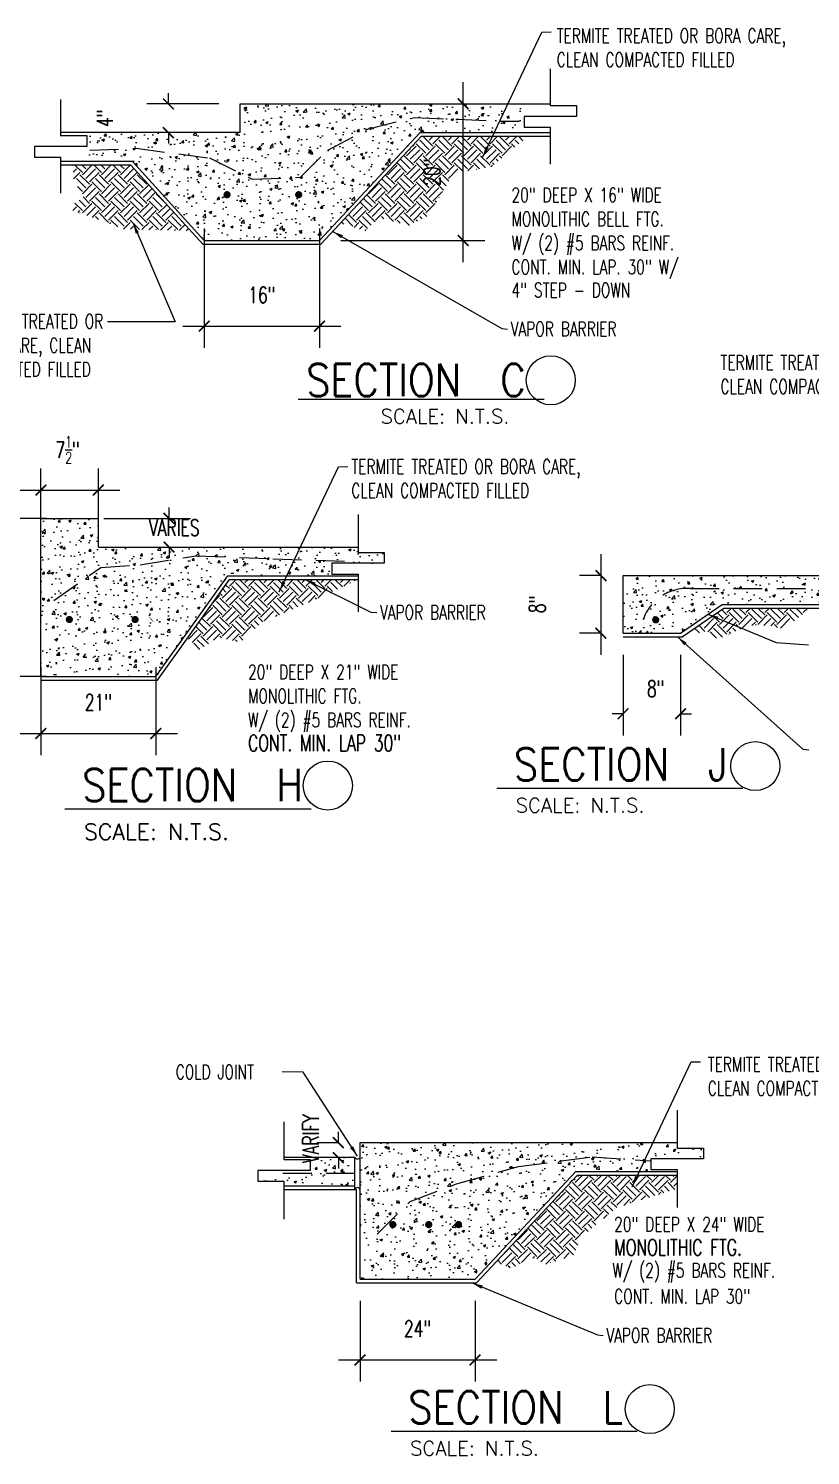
# Model space of a CAD drawing. Header units: inches. Extents: x -25328 to 8149, y -5530 to 4336.
# Drawn here: x -988.9 to -771.5, y 978.8 to 1375.5 of the extents above; entities that cross this region are included whole.
import ezdxf

# ---------------------------------------------------------------- set-up
doc = ezdxf.new("R2010")
doc.units = ezdxf.units.IN
doc.header["$LTSCALE"] = 16
doc.header["$MEASUREMENT"] = 0
doc.linetypes.add('DASHED', pattern=[0.75, 0.5, -0.25])
doc.layers.get('0').update_dxf_attribs({"linetype": 'CONTINUOUS'})
doc.layers.get('DEFPOINTS').update_dxf_attribs({"linetype": 'CONTINUOUS'})
for name, color, linetype in [('BLDG', 1, 'CONTINUOUS'), ('CONC', 3, 'CONTINUOUS'), ('DETREF', 5, 'CONTINUOUS'), ('DIMS', 5, 'CONTINUOUS'), ('HATCH', 8, 'CONTINUOUS'), ('TEXT', 11, 'CONTINUOUS'), ('TEXT ROOM', 3, 'CONTINUOUS')]:
    doc.layers.add(name, color=color, linetype=linetype)
doc.styles.add('PAYTAS RM', font='romans.shx', dxfattribs={"width": 0.7, "height": 4.5})
doc.styles.add('PAYTS NOTES', font='romans.shx', dxfattribs={"width": 0.7, "height": 4.5})
doc.dimstyles.new('DIM- PAYTAS', dxfattribs={"dimscale": 48, "dimtxt": 0.1, "dimasz": 0.0625, "dimexe": 0.125, "dimexo": 0.125, "dimgap": 0.125, "dimtad": 1, "dimdec": 1, "dimzin": 3, "dimdsep": 46, "dimlunit": 4, "dimtxsty": 'PAYTAS RM', "dimblk": 'ARCHTICK', "dimcen": 0.09, "dimdle": 0.125, "dimclrd": 5, "dimclre": 5, "dimclrt": 11, "dimadec": 0, "dimazin": 0, "dimtfac": 1, "dimtdec": 1, "dimtofl": 0, "dimtmove": 2, "dimatfit": 3, "dimfxl": 0, "dimfrac": 2, "dimtolj": 1, "dimtzin": 3, "dimarcsym": 0})
pattern_1 = [(50, (10731.511, 3370.196), (7.1726018, -0.6275213), [0.75, -8.25]), (355, (10731.511, 3370.196), (-1.3875133, 7.5219213), [0.6, -6.6]), (100.4514, (10732.1085, 3370.1436), (5.785094, 6.8943954), [0.637402, -7.011421]), (46.1842, (10731.511, 3372.196), (10.6724105, -1.65519), [1.125, -12.375]), (96.6356, (10732.4, 3372.058), (9.346627, 9.741179), [0.956103, -10.51713]), (351.1842, (10731.511, 3372.196), (9.346619, 9.741186), [0.9, -9.9]), (21, (10732.511, 3371.696), (5.9690705, -4.026189), [0.75, -8.25]), (326, (10732.511, 3371.696), (2.4331533, 7.2515005), [0.6, -6.6]), (71.4514, (10733.008, 3371.3604), (8.4022263, 3.225305), [0.637402, -7.011421]), (37.5, (10731.5108, 3370.1959), (0.12159855, 3.32893854), [0, -6.52, 0, -6.7, 0, -6.625]), (7.5, (10731.511, 3370.196), (2.6306954, 3.9441171), [0, -3.82, 0, -6.37, 0, -2.525]), (327.5, (10729.2808, 3370.196), (5.33822436, -0.2255487), [0, -2.5, 0, -7.8, 0, -10.35]), (317.5, (10728.281, 3370.196), (5.8318617, 1.0010498), [0, -3.25, 0, -5.18, 0, -7.35])]

# ---------------------------------------------------------------- blocks, each defined once
blk = doc.blocks.new('_ArchTick')
at = {"color": 0, "linetype": 'ByBlock', "const_width": 0.15}
blk.add_lwpolyline([(-0.5, -0.5), (0.5, 0.5)], dxfattribs=at)
blk = doc.blocks.new('*D52')
at = {"layer": 'DEFPOINTS', "color": 0, "transparency": 16777216}
for p in [(-977.92, 1239.34), (-1008.64, 1195.34), (-977.92, 1195.34)]:
    blk.add_point(p, dxfattribs=at)
at = {"layer": 'DIMS', "color": 5, "lineweight": -2, "transparency": 16777216}
for p, q in [((-1008.64, 1245.34), (-1008.64, 1189.34)), ((-983.92, 1239.34), (-1014.64, 1239.34)), ((-983.92, 1195.34), (-1014.64, 1195.34))]:
    blk.add_line(p, q, dxfattribs=at)
at = {"layer": 'DIMS', "color": 5, "lineweight": -2, "transparency": 16777216, "xscale": 3, "yscale": 3, "zscale": 3}
for p, rotation in [((-1008.64, 1239.34), 90), ((-1008.64, 1195.34), 270)]:
    blk.add_blockref('_ArchTick', p, dxfattribs=dict(at, rotation=rotation))
at = {"layer": 'DIMS', "color": 11, "transparency": 16777216, "insert": (-1017.32, 1217.34), "char_height": 4.5, "attachment_point": 5, "rotation": 90, "style": 'PAYTAS RM'}
blk.add_mtext('\\A1;20"', dxfattribs=at)
blk = doc.blocks.new('*D53')
at = {"layer": 'DEFPOINTS', "color": 0, "transparency": 16777216}
for p in [(-985.49, 1203.94), (-953.49, 1203.94), (-953.49, 1179.52)]:
    blk.add_point(p, dxfattribs=at)
at = {"layer": 'DIMS', "color": 5, "lineweight": -2, "transparency": 16777216}
for p, q in [((-985.49, 1197.94), (-985.49, 1173.52)), ((-953.49, 1197.94), (-953.49, 1173.52)), ((-991.49, 1179.52), (-947.49, 1179.52))]:
    blk.add_line(p, q, dxfattribs=at)
at = {"layer": 'DIMS', "color": 5, "lineweight": -2, "transparency": 16777216, "xscale": 3, "yscale": 3, "zscale": 3, "rotation": 180}
blk.add_blockref('_ArchTick', (-985.49, 1179.52), dxfattribs=at)
at = {"layer": 'DIMS', "color": 5, "lineweight": -2, "transparency": 16777216, "xscale": 3, "yscale": 3, "zscale": 3}
blk.add_blockref('_ArchTick', (-953.49, 1179.52), dxfattribs=at)
at = {"layer": 'DIMS', "color": 11, "transparency": 16777216, "insert": (-969.49, 1188.2), "char_height": 4.5, "attachment_point": 5, "style": 'PAYTAS RM'}
blk.add_mtext('\\A1;21"', dxfattribs=at)
blk = doc.blocks.new('*D54')
at = {"layer": 'DEFPOINTS', "color": 0, "transparency": 16777216}
for p in [(-969.49, 1247.21), (-985.49, 1231.05), (-969.49, 1231.05)]:
    blk.add_point(p, dxfattribs=at)
at = {"layer": 'DIMS', "color": 5, "lineweight": -2, "transparency": 16777216}
for p, q in [((-985.49, 1237.05), (-985.49, 1253.21)), ((-969.49, 1237.05), (-969.49, 1253.21)), ((-991.49, 1247.21), (-963.49, 1247.21))]:
    blk.add_line(p, q, dxfattribs=at)
at = {"layer": 'DIMS', "color": 5, "lineweight": -2, "transparency": 16777216, "xscale": 3, "yscale": 3, "zscale": 3, "rotation": 180}
blk.add_blockref('_ArchTick', (-985.49, 1247.21), dxfattribs=at)
at = {"layer": 'DIMS', "color": 5, "lineweight": -2, "transparency": 16777216, "xscale": 3, "yscale": 3, "zscale": 3}
blk.add_blockref('_ArchTick', (-969.49, 1247.21), dxfattribs=at)
at = {"layer": 'DIMS', "color": 11, "transparency": 16777216, "insert": (-978.03, 1258.41), "char_height": 4.5, "attachment_point": 5, "style": 'PAYTAS RM'}
blk.add_mtext('\\A1;\\A1;7{\\H0.7x;\\S1/2;}"', dxfattribs=at)
blk = doc.blocks.new('*D55')
at = {"layer": 'DEFPOINTS', "color": 0, "transparency": 16777216}
for p in [(-974.01, 1239.34), (-949.86, 1239.34), (-962.58, 1231.34)]:
    blk.add_point(p, dxfattribs=at)
at = {"layer": 'DIMS', "color": 5, "lineweight": -2, "transparency": 16777216}
for p, q in [((-949.86, 1239.34), (-949.86, 1242.34)), ((-968.01, 1239.34), (-943.86, 1239.34)), ((-956.58, 1231.34), (-943.86, 1231.34)), ((-949.86, 1231.34), (-949.86, 1228.34))]:
    blk.add_line(p, q, dxfattribs=at)
at = {"layer": 'DIMS', "color": 5, "lineweight": -2, "transparency": 16777216, "xscale": 3, "yscale": 3, "zscale": 3}
for p, rotation in [((-949.86, 1239.34), 270), ((-949.86, 1231.34), 90)]:
    blk.add_blockref('_ArchTick', p, dxfattribs=dict(at, rotation=rotation))
blk = doc.blocks.new('*D61')
at = {"layer": 'DEFPOINTS', "color": 0, "transparency": 16777216}
for p in [(-823.63, 1207.41), (-807.63, 1207.41), (-807.63, 1185)]:
    blk.add_point(p, dxfattribs=at)
at = {"layer": 'DIMS', "color": 5, "lineweight": -2, "transparency": 16777216}
for p, q in [((-823.63, 1201.41), (-823.63, 1179)), ((-807.63, 1201.41), (-807.63, 1179)), ((-823.63, 1185), (-826.63, 1185)), ((-807.63, 1185), (-804.63, 1185))]:
    blk.add_line(p, q, dxfattribs=at)
at = {"layer": 'DIMS', "color": 5, "lineweight": -2, "transparency": 16777216, "xscale": 3, "yscale": 3, "zscale": 3}
blk.add_blockref('_ArchTick', (-823.63, 1185), dxfattribs=at)
at = {"layer": 'DIMS', "color": 5, "lineweight": -2, "transparency": 16777216, "xscale": 3, "yscale": 3, "zscale": 3, "rotation": 180}
blk.add_blockref('_ArchTick', (-807.63, 1185), dxfattribs=at)
at = {"layer": 'DIMS', "color": 11, "transparency": 16777216, "insert": (-814.55, 1191.98), "char_height": 4.5, "attachment_point": 5, "style": 'PAYTAS RM'}
blk.add_mtext('\\A1;8"', dxfattribs=at)
blk = doc.blocks.new('*D62')
at = {"layer": 'DEFPOINTS', "color": 0, "linetype": 'Continuous', "transparency": 16777216}
for p in [(-823.63, 1223.41), (-829.78, 1207.41), (-823.63, 1207.41)]:
    blk.add_point(p, dxfattribs=at)
at = {"layer": 'DIMS', "color": 5, "linetype": 'Continuous', "lineweight": -2, "transparency": 16777216}
for p, q in [((-829.78, 1229.41), (-829.78, 1201.41)), ((-829.63, 1223.41), (-835.78, 1223.41)), ((-829.63, 1207.41), (-835.78, 1207.41))]:
    blk.add_line(p, q, dxfattribs=at)
at = {"layer": 'DIMS', "color": 5, "linetype": 'Continuous', "lineweight": -2, "transparency": 16777216, "xscale": 3, "yscale": 3, "zscale": 3}
for p, rotation in [((-829.78, 1223.41), 90), ((-829.78, 1207.41), 270)]:
    blk.add_blockref('_ArchTick', p, dxfattribs=dict(at, rotation=rotation))
at = {"layer": 'DIMS', "color": 11, "linetype": 'Continuous', "transparency": 16777216, "insert": (-847.46, 1215.41), "char_height": 4.5, "attachment_point": 5, "rotation": 90, "style": 'PAYTAS RM'}
blk.add_mtext('\\A1;8"', dxfattribs=at)
blk = doc.blocks.new('*D71')
at = {"layer": 'DEFPOINTS', "color": 0, "transparency": 16777216}
for p in [(-891.21, 1354.58), (-868.08, 1354.58), (-908.05, 1316.58)]:
    blk.add_point(p, dxfattribs=at)
at = {"layer": 'DIMS', "color": 5, "lineweight": -2, "transparency": 16777216}
for p, q in [((-868.08, 1310.58), (-868.08, 1360.58)), ((-885.21, 1354.58), (-862.08, 1354.58)), ((-902.05, 1316.58), (-862.08, 1316.58))]:
    blk.add_line(p, q, dxfattribs=at)
at = {"layer": 'DIMS', "color": 5, "lineweight": -2, "transparency": 16777216, "xscale": 3, "yscale": 3, "zscale": 3}
for p, rotation in [((-868.08, 1354.58), 90), ((-868.08, 1316.58), 270)]:
    blk.add_blockref('_ArchTick', p, dxfattribs=dict(at, rotation=rotation))
at = {"layer": 'DIMS', "color": 11, "transparency": 16777216, "insert": (-876.75, 1335.58), "char_height": 4.5, "attachment_point": 5, "rotation": 90, "style": 'PAYTAS RM'}
blk.add_mtext('\\A1;20"', dxfattribs=at)
blk = doc.blocks.new('*D72')
at = {"layer": 'DEFPOINTS', "color": 0, "transparency": 16777216}
for p in [(-940.05, 1325.97), (-908.05, 1325.97), (-908.05, 1292.78)]:
    blk.add_point(p, dxfattribs=at)
at = {"layer": 'DIMS', "color": 5, "lineweight": -2, "transparency": 16777216}
for p, q in [((-940.05, 1319.97), (-940.05, 1286.78)), ((-908.05, 1319.97), (-908.05, 1286.78)), ((-946.05, 1292.78), (-902.05, 1292.78))]:
    blk.add_line(p, q, dxfattribs=at)
at = {"layer": 'DIMS', "color": 5, "lineweight": -2, "transparency": 16777216, "xscale": 3, "yscale": 3, "zscale": 3, "rotation": 180}
blk.add_blockref('_ArchTick', (-940.05, 1292.78), dxfattribs=at)
at = {"layer": 'DIMS', "color": 5, "lineweight": -2, "transparency": 16777216, "xscale": 3, "yscale": 3, "zscale": 3}
blk.add_blockref('_ArchTick', (-908.05, 1292.78), dxfattribs=at)
at = {"layer": 'DIMS', "color": 11, "transparency": 16777216, "insert": (-924.05, 1301.46), "char_height": 4.5, "attachment_point": 5, "style": 'PAYTAS RM'}
blk.add_mtext('\\A1;16"', dxfattribs=at)
blk = doc.blocks.new('*D73')
at = {"layer": 'DEFPOINTS', "color": 0, "transparency": 16777216}
for p in [(-930.05, 1354.58), (-950.03, 1346.58), (-946.24, 1346.58)]:
    blk.add_point(p, dxfattribs=at)
at = {"layer": 'DIMS', "color": 5, "lineweight": -2, "transparency": 16777216}
for p, q in [((-950.03, 1354.58), (-950.03, 1357.58)), ((-936.05, 1354.58), (-956.03, 1354.58)), ((-952.24, 1346.58), (-956.03, 1346.58)), ((-950.03, 1346.58), (-950.03, 1343.58))]:
    blk.add_line(p, q, dxfattribs=at)
at = {"layer": 'DIMS', "color": 5, "lineweight": -2, "transparency": 16777216, "xscale": 3, "yscale": 3, "zscale": 3}
for p, rotation in [((-950.03, 1354.58), 270), ((-950.03, 1346.58), 90)]:
    blk.add_blockref('_ArchTick', p, dxfattribs=dict(at, rotation=rotation))
at = {"layer": 'DIMS', "color": 11, "transparency": 16777216, "insert": (-967.71, 1350.58), "char_height": 4.5, "attachment_point": 5, "rotation": 90, "style": 'PAYTAS RM'}
blk.add_mtext('\\A1;4"', dxfattribs=at)
blk = doc.blocks.new('*D1029')
at = {"layer": 'DEFPOINTS', "color": 0, "transparency": 16777216}
for p in [(-896.75, 1027.75), (-864.75, 1027.75), (-864.75, 1005.34)]:
    blk.add_point(p, dxfattribs=at)
at = {"layer": 'DIMS', "color": 5, "lineweight": -2, "transparency": 16777216}
for p, q in [((-896.75, 1021.75), (-896.75, 999.34)), ((-864.75, 1021.75), (-864.75, 999.34)), ((-902.75, 1005.34), (-858.75, 1005.34))]:
    blk.add_line(p, q, dxfattribs=at)
at = {"layer": 'DIMS', "color": 5, "lineweight": -2, "transparency": 16777216, "xscale": 3, "yscale": 3, "zscale": 3, "rotation": 180}
blk.add_blockref('_ArchTick', (-896.75, 1005.34), dxfattribs=at)
at = {"layer": 'DIMS', "color": 5, "lineweight": -2, "transparency": 16777216, "xscale": 3, "yscale": 3, "zscale": 3}
blk.add_blockref('_ArchTick', (-864.75, 1005.34), dxfattribs=at)
at = {"layer": 'DIMS', "color": 11, "transparency": 16777216, "insert": (-880.75, 1014.02), "char_height": 4.5, "attachment_point": 5, "style": 'PAYTAS RM'}
blk.add_mtext('\\A1;24"', dxfattribs=at)
blk = doc.blocks.new('*D1030')
at = {"layer": 'DEFPOINTS', "color": 0, "transparency": 16777216}
for p in [(-896.75, 1065.75), (-902.77, 1061.6), (-901.19, 1061.6)]:
    blk.add_point(p, dxfattribs=at)
at = {"layer": 'DIMS', "color": 5, "lineweight": -2, "transparency": 16777216}
for p, q in [((-902.77, 1065.75), (-902.77, 1068.75)), ((-902.75, 1065.75), (-908.77, 1065.75)), ((-907.19, 1061.6), (-908.77, 1061.6)), ((-902.77, 1061.6), (-902.77, 1058.6))]:
    blk.add_line(p, q, dxfattribs=at)
at = {"layer": 'DIMS', "color": 5, "lineweight": -2, "transparency": 16777216, "xscale": 3, "yscale": 3, "zscale": 3}
for p, rotation in [((-902.77, 1065.75), 270), ((-902.77, 1061.6), 90)]:
    blk.add_blockref('_ArchTick', p, dxfattribs=dict(at, rotation=rotation))
at = {"layer": 'DIMS', "color": 11, "transparency": 16777216, "insert": (-910.45, 1066.88), "char_height": 4.5, "attachment_point": 5, "rotation": 90, "style": 'PAYTAS RM'}
blk.add_mtext('\\A1;VARIFY', dxfattribs=at)

msp = doc.modelspace()

# ---------------------------------------------------------------- hatches: boundary and pattern name
at = {"layer": 'HATCH'}
h = msp.add_hatch(dxfattribs=at)
h.set_pattern_fill('AR-CONC', color=256, style=0)
h.set_pattern_definition([(50, (10689.992, 3411.7686), (7.1726018, -0.6275213), [0.75, -8.25]), (355, (10689.992, 3411.7686), (-1.3875133, 7.5219213), [0.6, -6.6]), (100.4514, (10690.5896, 3411.716), (5.785094, 6.8943954), [0.637402, -7.011421]), (46.1842, (10689.992, 3413.769), (10.6724105, -1.65519), [1.125, -12.375]), (96.6356, (10690.881, 3413.631), (9.346627, 9.741179), [0.956103, -10.51713]), (351.1842, (10689.992, 3413.769), (9.346619, 9.741186), [0.9, -9.9]), (21, (10690.992, 3413.2686), (5.9690705, -4.026189), [0.75, -8.25]), (326, (10690.992, 3413.2686), (2.4331533, 7.2515005), [0.6, -6.6]), (71.4514, (10691.489, 3412.933), (8.4022263, 3.225305), [0.637402, -7.011421]), (37.5, (10689.992, 3411.7686), (0.12159855, 3.32893854), [0, -6.52, 0, -6.7, 0, -6.625]), (7.5, (10689.992, 3411.7686), (2.6306954, 3.9441171), [0, -3.82, 0, -6.37, 0, -2.525]), (327.5, (10687.762, 3411.7686), (5.33822436, -0.2255487), [0, -2.5, 0, -7.8, 0, -10.35]), (317.5, (10686.762, 3411.7686), (5.8318617, 1.0010498), [0, -3.25, 0, -5.18, 0, -7.35])])
h.paths.add_polyline_path([(-908.05342457, 1316.58127197), (-880.05342457, 1346.58127197), (-851.16091066, 1346.58127197), (-851.16054384, 1354.58127197), (-930.05342457, 1354.58127197), (-930.05342457, 1346.58127197), (-972.68686338, 1346.58127197), (-972.6872302, 1338.58127197), (-960.05342457, 1338.58127197), (-940.05342457, 1316.58127197)])
h.paths.add_polyline_path([(-934.2132417, 1329.32651989, -1), (-933.2132417, 1329.32651989, -1)], flags=16)
h.paths.add_polyline_path([(-914.30690427, 1329.32651989, -1), (-913.30690427, 1329.32651989, -1)], flags=16)
h = msp.add_hatch(dxfattribs=at)
h.set_pattern_fill('SITEWORK_EARTH', color=8, scale=15, angle=45, style=0)
h.set_pattern_definition([(45, (10689.992, 3411.7686), (4e-16, 5.3033009), [3.75, -3.75]), (45, (10688.9975, 3412.763), (4e-16, 5.3033009), [3.75, -3.75]), (45, (10688.003, 3413.7573), (4e-16, 5.3033009), [3.75, -3.75]), (135, (10688.003, 3414.4202), (-5.3033009, 4e-16), [3.75, -3.75]), (135, (10688.9975, 3415.4146), (-5.3033009, 4e-16), [3.75, -3.75]), (135, (10689.992, 3416.409), (-5.3033009, 4e-16), [3.75, -3.75])])
h.paths.add_polyline_path([(-874.14400326, 1329.56417337), (-894.58850304, 1329.56417337), (-902.14521602, 1321.46769517), (-895.4226077, 1319.24017264), (-891.27718561, 1322.95900136), (-883.09263397, 1320.72770583), (-877.67168807, 1323.59652043)])
h.paths.add_polyline_path([(-870.76266023, 1335.28426538), (-860.23965949, 1337.09055385), (-850.03553633, 1345.58127197), (-879.63921101, 1345.58127197), (-894.58850304, 1329.56417337), (-874.14400326, 1329.56417337)])
h.paths.add_polyline_path([(-960.46763814, 1337.58127197), (-976.65255869, 1337.58127197), (-976.3336811, 1333.05044065), (-973.46376936, 1328.9065964), (-978.03436157, 1325.40027121), (-971.33791878, 1323.06272392), (-967.31656964, 1321.65897956), (-962.51559851, 1319.76890227), (-943.81840435, 1319.26711481)])
h.paths.add_polyline_path([(-880.55827521, 1331.00627197), (-880.55827521, 1340.15627197), (-872.95113236, 1340.15627197), (-872.95113236, 1331.00627197)], flags=24)
h = msp.add_hatch(dxfattribs=at)
h.set_pattern_fill('AR-CONC', color=256, style=0)
h.set_pattern_definition([(50, (10633.4496, 3426.6716), (7.1726018, -0.6275213), [0.75, -8.25]), (355, (10633.45, 3426.6716), (-1.3875133, 7.5219213), [0.6, -6.6]), (100.4514, (10634.0474, 3426.619), (5.785094, 6.8943954), [0.637402, -7.011421]), (46.1842, (10633.45, 3428.672), (10.6724105, -1.65519), [1.125, -12.375]), (96.6356, (10634.339, 3428.534), (9.346627, 9.741179), [0.956103, -10.51713]), (351.1842, (10633.45, 3428.672), (9.346619, 9.741186), [0.9, -9.9]), (21, (10634.4496, 3428.1716), (5.9690705, -4.026189), [0.75, -8.25]), (326, (10634.45, 3428.1716), (2.4331533, 7.2515005), [0.6, -6.6]), (71.4514, (10634.947, 3427.836), (8.4022263, 3.225305), [0.637402, -7.011421]), (37.5, (10633.4496, 3426.6716), (0.12159855, 3.32893854), [0, -6.52, 0, -6.7, 0, -6.625]), (7.5, (10633.4496, 3426.6716), (2.6306954, 3.9441171), [0, -3.82, 0, -6.37, 0, -2.525]), (327.5, (10631.2196, 3426.6716), (5.33822436, -0.2255487), [0, -2.5, 0, -7.8, 0, -10.35]), (317.5, (10630.2196, 3426.6716), (5.8318617, 1.0010498), [0, -3.25, 0, -5.18, 0, -7.35])])
h.paths.add_polyline_path([(-933.49078871, 1223.34065825), (-904.60660944, 1223.34065825), (-904.60644896, 1226.8404581), (-890.0164872, 1226.83987778), (-890.01634964, 1229.83987777), (-897.31146808, 1229.84016794), (-897.31146808, 1231.34065825), (-969.49078871, 1231.34065825), (-969.49078871, 1239.34065825), (-985.49078871, 1239.34065825), (-985.49078871, 1195.34065825), (-953.49078871, 1195.34065825)])
h.paths.add_polyline_path([(-959.77864438, 1211.20520661, -1), (-958.77864438, 1211.20520661, -1)], flags=16)
h.paths.add_polyline_path([(-978.07095716, 1211.20520661, -1), (-977.07095716, 1211.20520661, -1)], flags=16)
h = msp.add_hatch(dxfattribs=at)
h.set_pattern_fill('SITEWORK_EARTH', color=8, scale=15, angle=45, style=0)
h.set_pattern_definition([(45, (10633.4496, 3426.6716), (4e-16, 5.3033009), [3.75, -3.75]), (45, (10632.4553, 3427.666), (4e-16, 5.3033009), [3.75, -3.75]), (45, (10631.461, 3428.6603), (4e-16, 5.3033009), [3.75, -3.75]), (135, (10631.461, 3429.3232), (-5.3033009, 4e-16), [3.75, -3.75]), (135, (10632.4553, 3430.3176), (-5.3033009, 4e-16), [3.75, -3.75]), (135, (10633.4496, 3431.312), (-5.3033009, 4e-16), [3.75, -3.75])])
h.paths.add_polyline_path([(-897.31146808, 1222.34065825), (-933.07657515, 1222.34065825), (-944.75463633, 1205.99137259), (-941.2918514, 1202.88144437), (-936.19223217, 1206.34058049), (-929.99982778, 1204.88410213), (-923.89848321, 1210.5279558), (-908.41747896, 1217.08210846)])
h = msp.add_hatch(dxfattribs=at)
h.set_pattern_fill('AR-CONC', color=256, style=0)
h.set_pattern_definition([(50, (7197.282, 2289.702), (7.172602, -0.6275213), [0.75, -8.25]), (355, (7197.282, 2289.702), (-1.3875133, 7.5219213), [0.6, -6.6]), (100.4514, (7197.88, 2289.65), (5.785094, 6.8943954), [0.637402, -7.011421]), (46.1842, (7197.282, 2291.702), (10.6724105, -1.65519), [1.125, -12.375]), (96.6356, (7198.171, 2291.564), (9.346627, 9.741179), [0.956103, -10.51713]), (351.1842, (7197.282, 2291.702), (9.34662, 9.741186), [0.9, -9.9]), (21, (7198.282, 2291.202), (5.9690705, -4.026189), [0.75, -8.25]), (326, (7198.282, 2291.202), (2.433153, 7.2515005), [0.6, -6.6]), (71.4514, (7198.7795, 2290.8665), (8.402226, 3.225305), [0.637402, -7.011421]), (37.5, (7197.282, 2289.702), (0.12159855, 3.3289385), [0, -6.52, 0, -6.7, 0, -6.625]), (7.5, (7197.282, 2289.702), (2.6306954, 3.9441171), [0, -3.82, 0, -6.37, 0, -2.525]), (327.5, (7195.052, 2289.702), (5.3382244, -0.2255487), [0, -2.5, 0, -7.8, 0, -10.35]), (317.5, (7194.052, 2289.702), (5.8318617, 1.0010498), [0, -3.25, 0, -5.18, 0, -7.35])])
h.paths.add_polyline_path([(-753.61736611, 1223.41231232), (-823.63154776, 1223.41231232), (-823.63154776, 1207.41231232), (-807.63154776, 1207.41231232), (-796.05900029, 1215.41231232), (-760.91244808, 1215.41231232), (-760.91244808, 1218.20789496), (-768.20756652, 1218.20818513), (-768.20742896, 1221.20818512), (-753.6174672, 1221.2076048)])
h.paths.add_polyline_path([(-814.03956327, 1211.10955324, -1), (-815.03956327, 1211.10955324, -1)], flags=16)
h = msp.add_hatch(dxfattribs=at)
h.set_pattern_fill('SITEWORK_EARTH', color=8, scale=15, angle=45, style=0)
h.set_pattern_definition([(45, (7197.282, 2289.702), (4e-16, 5.3033009), [3.75, -3.75]), (45, (7196.2877, 2290.6963), (4e-16, 5.3033009), [3.75, -3.75]), (45, (7195.2933, 2291.6907), (4e-16, 5.3033009), [3.75, -3.75]), (135, (7195.2933, 2292.3536), (-5.3033009, 4e-16), [3.75, -3.75]), (135, (7196.2877, 2293.348), (-5.3033009, 4e-16), [3.75, -3.75]), (135, (7197.282, 2294.3424), (-5.3033009, 4e-16), [3.75, -3.75])])
h.paths.add_polyline_path([(-772.87647308, 1213.27862824), (-772.29879244, 1214.41231232), (-795.64478673, 1214.41231232), (-804.32019641, 1208.41507812), (-802.93545309, 1207.34562352), (-800.65095766, 1207.97554427), (-797.81501995, 1206.05954571), (-796.26575851, 1206.19078425), (-789.08285372, 1209.36666711), (-786.58828344, 1209.65538049), (-782.01927019, 1209.44541166), (-779.02579034, 1208.42179667)])
h = msp.add_hatch(dxfattribs=at)
h.set_pattern_fill('AR-CONC', color=256, style=0)
h.set_pattern_definition(pattern_1)
h.paths.add_polyline_path([(-864.74821329, 1027.75365532), (-836.74821329, 1057.75365532), (-815.86403401, 1057.75365532), (-815.86387354, 1061.25345517), (-801.27391178, 1061.25287485), (-801.27377422, 1064.25287485), (-808.56889266, 1064.25316501), (-808.56889266, 1065.75365532), (-896.74821329, 1065.75365532), (-896.74821329, 1027.75365532)])
h.paths.add_polyline_path([(-869.86391601, 1042.97319275, -1), (-868.86391601, 1042.97319275, -1)], flags=16)
h = msp.add_hatch(dxfattribs=at)
h.set_pattern_fill('AR-CONC', color=256, style=0)
h.set_pattern_definition(pattern_1)
h.paths.add_polyline_path([(-898.18650213, 1061.75365532), (-917.91269156, 1061.75365532), (-917.91269156, 1061.04200327), (-910.61757312, 1061.0417131), (-910.61771068, 1058.04171311), (-925.20767244, 1058.04229343), (-925.20781, 1055.04229343), (-917.91269156, 1055.04200327), (-917.91269156, 1053.75365532), (-898.18650213, 1053.75365532)])
h = msp.add_hatch(dxfattribs=at)
h.set_pattern_fill('SITEWORK_EARTH', color=8, scale=15, angle=45, style=0)
h.set_pattern_definition([(45, (10731.511, 3370.196), (4e-16, 5.3033009), [3.75, -3.75]), (45, (10730.5165, 3371.1902), (4e-16, 5.3033009), [3.75, -3.75]), (45, (10729.522, 3372.1846), (4e-16, 5.3033009), [3.75, -3.75]), (135, (10729.522, 3372.8475), (-5.3033009, 4e-16), [3.75, -3.75]), (135, (10730.5165, 3373.842), (-5.3033009, 4e-16), [3.75, -3.75]), (135, (10731.511, 3374.8363), (-5.3033009, 4e-16), [3.75, -3.75])])
h.paths.add_polyline_path([(-808.56889266, 1052.98964174), (-808.56889266, 1056.75365532), (-836.33399972, 1056.75365532), (-848.97395217, 1043.21084912), (-830.803295, 1043.21084912), (-825.42931499, 1047.66710044)])
h.paths.add_polyline_path([(-835.13809263, 1039.61631628), (-830.803295, 1043.21084912), (-848.97395217, 1043.21084912), (-858.86193895, 1032.61657757), (-854.66595044, 1030.79354121), (-848.98411082, 1033.77123013), (-844.95718627, 1031.89639021), (-837.39978611, 1034.54322104)])

# ---------------------------------------------------------------- linework, layer by layer
at = {"layer": 'BLDG', "color": 8}
for p, q in [((-907.63921101, 1315.58127197), (-879.63921101, 1345.58127197)), ((-879.63921101, 1345.58127197), (-843.86572251, 1345.58127197)), ((-960.46763814, 1337.58127197), (-979.98201914, 1337.58127197)), ((-940.46763814, 1315.58127197), (-960.46763814, 1337.58127197)), ((-940.46763814, 1315.58127197), (-907.63921101, 1315.58127197)), ((-953.07657515, 1194.34065825), (-933.07657515, 1222.34065825)), ((-933.07657515, 1222.34065825), (-897.31146808, 1222.34065825)), ((-807.2173342, 1206.41231232), (-795.64478673, 1214.41231232)), ((-795.64478673, 1214.41231232), (-760.91244808, 1214.41231232)), ((-823.63154776, 1206.41231232), (-807.2173342, 1206.41231232)), ((-985.49078871, 1194.34065825), (-953.07657515, 1194.34065825)), ((-864.33399972, 1026.75365532), (-836.33399972, 1056.75365532)), ((-836.33399972, 1056.75365532), (-808.56889266, 1056.75365532)), ((-917.91269156, 1052.75365532), (-897.74821329, 1052.75365532)), ((-897.74821329, 1026.75365532), (-897.74821329, 1052.75365532)), ((-897.74821329, 1026.75365532), (-864.33399972, 1026.75365532))]:
    msp.add_line(p, q, dxfattribs=at)
at = {"layer": 'BLDG', "color": 3, "linetype": 'DASHED'}
for p, q in [((-804.91581648, 1219.84190314), (-768.20749161, 1219.84190314)), ((-898.18650213, 1057.19586932), (-920.48917461, 1057.19586932))]:
    msp.add_line(p, q, dxfattribs=at)
for points in [[(-971.91188387, 1341.69238229), (-958.99966663, 1342.23002785), (-938.55531964, 1339.54179715), (-926.71912151, 1333.62769018), (-913.26889471, 1334.16533574), (-905.73676899, 1341.69238229), (-894.43857639, 1347.60648925), (-881.52635915, 1350.83236842), (-869.690157, 1350.29471996), (-856.77793975, 1349.7570744), (-852.47386734, 1349.7570744)], [(-981.87502555, 1216.51697591), (-968.84678949, 1225.65696204), (-957.86603569, 1226.39319464), (-942.29312004, 1228.93391523), (-921.02687239, 1228.09719231), (-896.91395875, 1227.26047835)], [(-891.96029719, 1040.28496205), (-882.8141428, 1049.42494818), (-869.90192556, 1054.26376402), (-852.68563591, 1059.10257987), (-832.24128892, 1061.79081057), (-816.10101435, 1060.71551945)]]:
    msp.add_lwpolyline(points, dxfattribs=at)
msp.add_arc((-805.74616908, 1206.78081794), 13.08745324, 86.3623422156, 160.5022426127, dxfattribs=at)
at = {"layer": 'CONC', "color": 3}
for p, q in [((-930.05342457, 1354.58127197), (-843.86572251, 1354.58127197)), ((-930.05342457, 1346.58127197), (-930.05342457, 1354.58127197)), ((-930.05342457, 1346.58127197), (-979.98201914, 1346.58127197)), ((-908.05342457, 1316.58127197), (-880.05342457, 1346.58127197)), ((-880.05342457, 1346.58127197), (-843.86572251, 1346.58127197)), ((-960.05342457, 1338.58127197), (-979.98201914, 1338.58127197)), ((-940.05342457, 1316.58127197), (-960.05342457, 1338.58127197)), ((-940.05342457, 1316.58127197), (-908.05342457, 1316.58127197)), ((-985.49078871, 1195.34065825), (-985.49078871, 1239.34065825)), ((-985.49078871, 1239.34065825), (-969.49078871, 1239.34065825)), ((-969.49078871, 1231.34065825), (-969.49078871, 1239.34065825)), ((-969.49078871, 1231.34065825), (-897.31146808, 1231.34065825)), ((-953.49078871, 1195.34065825), (-933.49078871, 1223.34065825)), ((-933.49078871, 1223.34065825), (-897.31146808, 1223.34065825)), ((-823.63154776, 1207.41231232), (-823.63154776, 1223.41231232)), ((-823.63154776, 1223.41231232), (-753.61736611, 1223.41231232)), ((-807.63154776, 1207.41231232), (-796.05900029, 1215.41231232)), ((-796.05900029, 1215.41231232), (-760.91244808, 1215.41231232)), ((-823.63154776, 1207.41231232), (-807.63154776, 1207.41231232)), ((-985.49078871, 1195.34065825), (-953.49078871, 1195.34065825)), ((-896.74821329, 1027.75365532), (-896.74821329, 1065.75365532)), ((-896.74821329, 1065.75365532), (-808.56889266, 1065.75365532)), ((-917.91269156, 1061.75365532), (-898.18650213, 1061.75365532)), ((-898.18650213, 1052.75365532), (-898.18650213, 1061.75365532)), ((-864.74821329, 1027.75365532), (-836.74821329, 1057.75365532)), ((-836.74821329, 1057.75365532), (-808.56889266, 1057.75365532)), ((-917.91269156, 1053.75365532), (-898.18650213, 1053.75365532)), ((-896.74821329, 1027.75365532), (-864.74821329, 1027.75365532))]:
    msp.add_line(p, q, dxfattribs=at)
for centre, start, end in [((-897.46622877, 1061.9945814), 198.4947047736, 340.9756479198), ((-897.46622877, 1052.51272924), 19.0243520802, 161.5052952264)]:
    msp.add_arc(centre, 0.75949924, start, end, dxfattribs=at)
at = {"layer": 'DETREF'}
for points in [[(-843.86572251, 1364.35941497), (-843.86572251, 1354.1011912), (-836.57060408, 1354.10090103), (-836.57074163, 1351.10090104), (-851.16070339, 1351.10148136), (-851.16084095, 1348.10148136), (-843.86572251, 1348.1011912), (-843.86572251, 1337.84296743)], [(-979.98201914, 1355.7570744), (-979.98201914, 1345.76767341), (-972.6869007, 1345.76738324), (-972.68703826, 1342.76738325), (-987.27700002, 1342.76796357), (-987.27713758, 1339.76796358), (-979.98201914, 1339.76767341), (-979.98201914, 1329.77827242)], [(-897.31146808, 1240.36721449), (-897.31146808, 1229.84016794), (-890.01634964, 1229.83987777), (-890.0164872, 1226.83987778), (-904.60644896, 1226.8404581), (-904.60658652, 1223.84045811), (-897.31146808, 1223.84016794), (-897.31146808, 1213.31312139)], [(-917.91269156, 1071.56904982), (-917.91269156, 1061.04200327), (-910.61757312, 1061.0417131), (-910.61771068, 1058.04171311), (-925.20767244, 1058.04229343), (-925.20781, 1055.04229343), (-917.91269156, 1055.04200327), (-917.91269156, 1044.51495672)], [(-808.56889266, 1074.78021156), (-808.56889266, 1064.25316501), (-801.27377422, 1064.25287485), (-801.27391178, 1061.25287485), (-815.86387354, 1061.25345517), (-815.8640111, 1058.25345518), (-808.56889266, 1058.25316501), (-808.56889266, 1047.72611846)]]:
    msp.add_lwpolyline(points, dxfattribs=at)
at = {"layer": 'DIMS', "const_width": 1}
for points in [[(-934.2132417, 1329.32651989, 1), (-933.2132417, 1329.32651989, 1)], [(-914.30690427, 1329.32651989, 1), (-913.30690427, 1329.32651989, 1)], [(-978.07095716, 1211.20520661, 1), (-977.07095716, 1211.20520661, 1)], [(-959.77864438, 1211.20520661, 1), (-958.77864438, 1211.20520661, 1)], [(-815.03956327, 1211.10955324, 1), (-814.03956327, 1211.10955324, 1)], [(-888.1562288, 1042.97319275, 1), (-887.1562288, 1042.97319275, 1)], [(-878.1562288, 1042.97319275, 1), (-877.1562288, 1042.97319275, 1)], [(-869.86391601, 1042.97319275, 1), (-868.86391601, 1042.97319275, 1)]]:
    msp.add_lwpolyline(points, format="xyb", close=True, dxfattribs=at)
at = {"layer": 'DIMS', "color": 5}
for points in [[(-910.76208473, 1329.56417337, 0, 4, 0), (-906.76208473, 1329.56417337, 0, 0, 0), (-858.052787, 1329.56417337, 0, 0, 0)], [(-863.62905674, 1043.21084912, 0, 4, 0), (-859.62905674, 1043.21084912, 0, 0, 0), (-827.66821777, 1043.21084912, 0, 0, 0)]]:
    msp.add_lwpolyline(points, format="xyseb", dxfattribs=at)
at = {"layer": 'DIMS'}
msp.add_lwpolyline([(-954.69396345, 1210.98913896, 0, 2, 0), (-949.74421598, 1206.03939149, 0, 0, 0), (-941.312551, 1197.10196374, 0, 0, 0), (-929.47512684, 1197.10196374, 0, 0, 0)], format="xyseb", dxfattribs=at)
at = {"layer": 'TEXT ROOM'}
for p, q in [((-913.96818791, 1272.45488061), (-845.556678, 1272.45488061)), ((-858.75139375, 1164.27969071), (-790.33988384, 1164.27969071)), ((-978.78838323, 1158.52878526), (-910.37687333, 1158.52878526)), ((-888.09394921, 985.51155391), (-819.68243931, 985.51155391))]:
    msp.add_line(p, q, dxfattribs=at)
for centre in [(-843.70794875, 1277.7181302), (-786.84904445, 1170.46218387), (-905.70183409, 1165.04884735), (-816.19159991, 991.69404707)]:
    msp.add_circle(centre, 6.81505288, dxfattribs=at)

# ---------------------------------------------------------------- texts
at = {"layer": 'TEXT', "style": 'PAYTS NOTES', "width": 0.7}
for s, height, p in [('20" DEEP X 16" WIDE', 4, (-854.63759731, 1327.23178055)), ('MONOLITHIC BELL FTG.', 4, (-854.63759731, 1320.56511388)), ('W/ (2) #5 BARS REINF.', 4, (-854.63759731, 1313.89844721)), ('CONT. MIN. LAP. 30" W/', 4, (-854.63759731, 1307.23178055)), ('4" STEP - DOWN', 4, (-854.63759731, 1300.79041537)), ('VARIES', 4.5, (-955.39238163, 1234.50231753)), ('20" DEEP X 21" WIDE', 4, (-927.87697734, 1194.62146794)), ('MONOLITHIC FTG.', 4, (-927.87697734, 1187.95480127)), ('W/ (2) #5 BARS REINF.', 4, (-927.87697734, 1181.28813461)), ('CONT. MIN. LAP 30"', 4.5, (-927.87697734, 1174.62146794)), ('COLD JOINT', 4, (-948.0002405, 1083.39661728)), ('20" DEEP X 24" WIDE', 4, (-826.10324209, 1041.03696129)), ('MONOLITHIC FTG.', 4.5, (-826.10324209, 1034.37029462)), ('W/ (2) #5 BARS REINF.', 4, (-826.59615863, 1028.23844985)), ('CONT. MIN. LAP 30"', 4, (-826.10324209, 1021.03696129))]:
    msp.add_text(s, height=height, dxfattribs=at).set_placement(p)
at = {"layer": 'TEXT', "style": 'PAYTS NOTES'}
for height, p in [(4, (-891.04115347, 1265.7019421)), (4, (-853.47435808, 1157.54868643)), (4.5, (-973.49303351, 1149.94419716)), (4, (-882.81691355, 978.78054963))]:
    msp.add_text('SCALE: N.T.S.', height=height, dxfattribs=at).set_placement(p)
at = {"layer": 'TEXT', "char_height": 4, "attachment_point": 1, "style": 'PAYTS NOTES'}
for s, insert, width in [('TERMITE TREATED OR BORA CARE, CLEAN COMPACTED FILLED', (-842.08643063, 1375.53002792), 71.2296437844), ('TERMITE TREATED OR BORA CARE, CLEAN COMPACTED FILLED', (-1007.49742673, 1296.10573304), 44.1218936398), ('VAPOR BARRIER', (-854.87347074, 1293.98742761), 71.2296437844), ('TERMITE TREATED OR BORA CARE, CLEAN COMPACTED FILLED', (-796.53617094, 1284.66877665), 71.2296437844), ('TERMITE TREATED OR BORA CARE, CLEAN COMPACTED FILLED', (-899.17415793, 1255.75059321), 71.2296437844), ('VAPOR BARRIER', (-891.2207501, 1215.1803443), 71.2296437844), ('TERMITE TREATED OR BORA CARE, CLEAN COMPACTED FILLED', (-800.07770637, 1089.54688315), 71.2296437844), ('VAPOR BARRIER', (-828.26716568, 1014.18126132), 71.2296437844)]:
    msp.add_mtext(s, dxfattribs=dict(at, insert=insert, width=width))
at = {"layer": 'TEXT ROOM', "style": 'PAYTAS RM', "width": 0.875}
for s, p in [('SECTION  C', (-911.75890089, 1273.27362302)), ('SECTION  J', (-853.97679482, 1166.43589581)), ('SECTION  H', (-974.0137843, 1160.68499036)), ('SECTION  L', (-883.31935028, 987.66775901))]:
    msp.add_text(s, height=9, dxfattribs=at).set_placement(p)

# ---------------------------------------------------------------- dimensions: what is measured, and where the dimension line sits
at = {"layer": 'DIMS'}
for base, p1, p2, text, picture, middle in [((-950.03180342, 1346.58127197), (-930.05342457, 1354.58127197), (-946.23712378, 1346.58127197), '4"', '*D73', (-967.71037485, 1350.58127197)), ((-868.07613236, 1354.58127197), (-908.05342457, 1316.58127197), (-891.21052309, 1354.58127197), '20"', '*D71', (-876.75470378, 1335.58127197)), ((-1008.64469237, 1195.34065825), (-977.92400603, 1239.34065825), (-977.92400603, 1195.34065825), '20"', '*D52', (-1017.3232638, 1217.34065825)), ((-949.86186887, 1239.34065825), (-962.58206525, 1231.34065825), (-974.01179885, 1239.34065825), ' ', '*D55', (-949.86186887, 1235.34065825))]:
    dim = msp.add_linear_dim(base=base, p1=p1, p2=p2, angle=90, text=text, dimstyle='DIM- PAYTAS', dxfattribs=at)
    dim.commit()
    dim.dimension.update_dxf_attribs({"geometry": picture, "text_midpoint": middle})
for base, p1, p2, text, picture, middle in [((-908.05342457, 1292.7804111), (-940.05342457, 1325.97156621), (-908.05342457, 1325.97156621), '16"', '*D72', (-924.05342457, 1301.45898253)), ((-953.49078871, 1179.52195573), (-985.49078871, 1203.93765104), (-953.49078871, 1203.93765104), '21"', '*D53', (-969.49078871, 1188.20052716)), ((-864.74821329, 1005.33796001), (-896.74821329, 1027.75365532), (-864.74821329, 1027.75365532), '24"', '*D1029', (-880.74821329, 1014.01653144))]:
    dim = msp.add_linear_dim(base=base, p1=p1, p2=p2, text=text, dimstyle='DIM- PAYTAS', dxfattribs=at)
    dim.commit()
    dim.dimension.update_dxf_attribs({"geometry": picture, "text_midpoint": middle})
for base, p1, p2, text, picture, middle in [((-969.49078871, 1247.21433893), (-985.49078871, 1231.05019822), (-969.49078871, 1231.05019822), '\\A1;7{\\H0.7x;\\S1/2;}"', '*D54', (-978.0298896, 1258.4056839)), ((-807.63154776, 1184.99661701), (-823.63154776, 1207.41231232), (-807.63154776, 1207.41231232), '8"', '*D61', (-814.55369627, 1191.98064691))]:
    dim = msp.add_linear_dim(base=base, p1=p1, p2=p2, text=text, dimstyle='DIM- PAYTAS', dxfattribs=at)
    dim.commit()
    dim.dimension.update_dxf_attribs({"geometry": picture, "text_midpoint": middle, "dimtype": 160})
at = {"layer": 'DIMS', "linetype": 'Continuous'}
dim = msp.add_linear_dim(base=(-829.77941101, 1207.41231232), p1=(-823.63154776, 1223.41231232), p2=(-823.63154776, 1207.41231232), angle=90, text='8"', dimstyle='DIM- PAYTAS', dxfattribs=at)
dim.commit()
dim.dimension.update_dxf_attribs({"geometry": '*D62', "text_midpoint": (-847.45798243, 1215.41231232)})
at = {"layer": 'DIMS', "color": 5}
dim = msp.add_linear_dim(base=(-902.76916704, 1061.60079279), p1=(-896.74821329, 1065.75365532), p2=(-901.19445617, 1061.60079279), angle=90, text='VARIFY', dimstyle='DIM- PAYTAS', dxfattribs=at)
dim.commit()
dim.dimension.update_dxf_attribs({"geometry": '*D1030', "text_midpoint": (-910.44578556, 1066.87997842), "dimtype": 160})

# ---------------------------------------------------------------- leaders
at = {"layer": 'DIMS'}
for points, override in [([(-862.65498929, 1339.82730534), (-846.19066711, 1374.55505832), (-843.59057076, 1374.64169289)], {"dimgap": 0.125, "dimtad": 0}), ([(-959.85108265, 1321.4219034), (-948.10480558, 1293.9777267), (-966.99557447, 1293.9777267)], {"dimtad": 0}), ([(-919.19721937, 1218.94784608), (-902.73289719, 1253.67559905), (-900.13280084, 1253.76223362)], {"dimgap": 0.125, "dimtad": 0}), ([(-821.13603737, 1053.45838397), (-804.67171519, 1088.18613695), (-802.07161884, 1088.27277152)], {"dimgap": 0.125, "dimtad": 0})]:
    msp.add_leader(points, dimstyle='DIM- PAYTAS', override=override, dxfattribs=at)
at = {"layer": 'DIMS', "color": 5}
for points, override in [([(-904.34354104, 1319.11234694), (-857.35534188, 1292.08935152), (-855.73991114, 1291.92786864)], {"dimgap": 0.125, "dimtad": 0}), ([(-911.98283252, 1222.34065825), (-893.70262124, 1213.28226821), (-892.0871905, 1213.12078533)], {"dimgap": 0.125, "dimtad": 0}), ([(-808.50335451, 1206.39271579), (-773.63237129, 1175.1316622), (-772.01694055, 1174.97017932)], {"dimgap": 0.125, "dimtad": 0}), ([(-897.46622877, 1061.9945814), (-912.59245687, 1085.38264031), (-918.39829425, 1085.46324363)], {"dimtad": 0}), ([(-865.62002004, 1026.73405879), (-830.74903682, 1012.28318523), (-829.13360608, 1012.12170235)], {"dimgap": 0.125, "dimtad": 0})]:
    msp.add_leader(points, dimstyle='DIM- PAYTAS', override=override, dxfattribs=at)
at = {"layer": 'DIMS', "linetype": 'Continuous'}
msp.add_leader([(-800.04442089, 1212.65722621), (-781.05474252, 1204.83894982), (-772.09977981, 1204.17999728)], dimstyle='DIM- PAYTAS', override={"dimgap": 0.125, "dimtad": 0}, dxfattribs=at)

doc.saveas('drawing.dxf')
